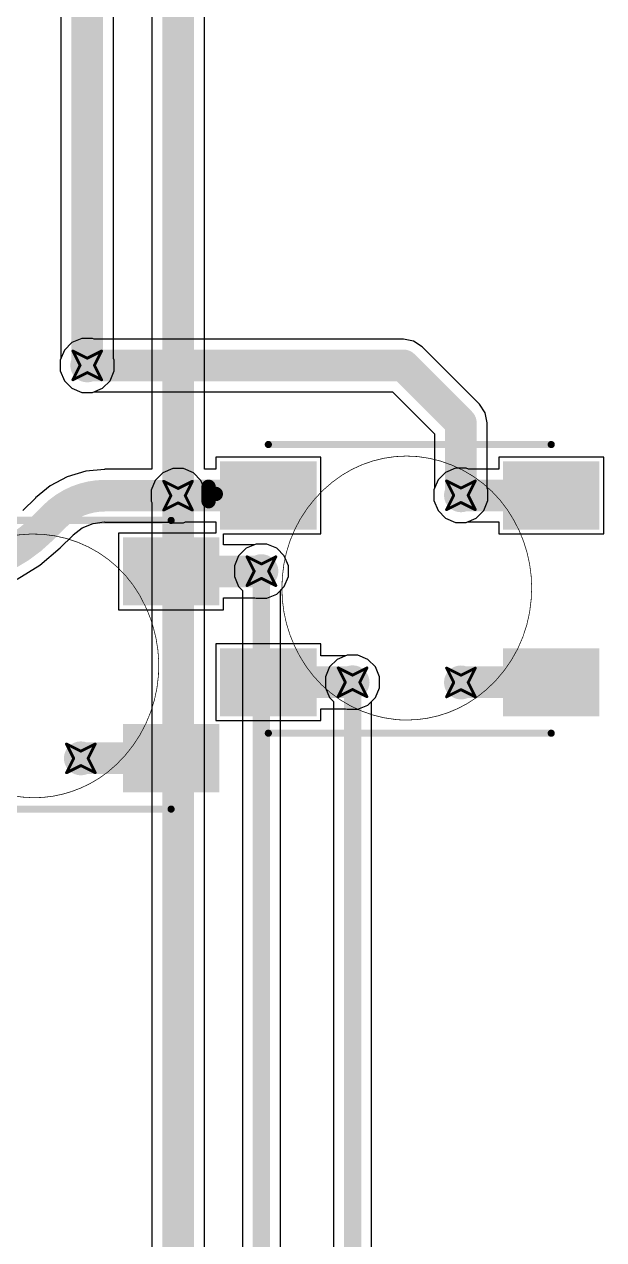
# Model space of a CAD drawing. Header units: inches. Extents: x -11 to 1110, y -7 to 455.
# Drawn here: x 679.18 to 689.42, y 84.38 to 105.85 of the extents above; entities that cross this region are included whole.
import ezdxf

# ---------------------------------------------------------------- set-up
doc = ezdxf.new("R2010")
doc.units = ezdxf.units.IN
for name, color, linetype in [('Bottom Layer', 5, 'Continuous'), ('Drill Drawing', 1, 'Continuous'), ('Mechanical 7', 56, 'Continuous'), ('Top Layer', 1, 'Continuous'), ('Top Overlay', 2, 'Continuous'), ('Top Paste', 8, 'Continuous'), ('Top Solder', 216, 'Continuous'), ('Via Holes', 16, 'Continuous')]:
    doc.layers.add(name, color=color, linetype=linetype)

msp = doc.modelspace()

# ---------------------------------------------------------------- hatches: boundary and pattern name
at = {"layer": 'Bottom Layer'}
h = msp.add_hatch(color=5, dxfattribs=at)
edge = h.paths.add_edge_path()
edge.add_arc((680.291, 99.829), 0.3, 0, 360)
h = msp.add_hatch(color=5, dxfattribs=at)
edge = h.paths.add_edge_path()
edge.add_arc((681.896, 97.527), 0.3, 0, 360)
h = msp.add_hatch(color=5, dxfattribs=at)
edge = h.paths.add_edge_path()
edge.add_arc((686.896, 97.534), 0.3, 0, 360)
h = msp.add_hatch(color=5, dxfattribs=at)
edge = h.paths.add_edge_path()
edge.add_arc((683.369, 96.193), 0.3, 0, 360)
h = msp.add_hatch(color=5, dxfattribs=at)
edge = h.paths.add_edge_path()
edge.add_arc((684.98, 94.23), 0.3, 0, 360)
h = msp.add_hatch(color=5, dxfattribs=at)
edge = h.paths.add_edge_path()
edge.add_arc((686.896, 94.227), 0.3, 0, 360)
h = msp.add_hatch(color=5, dxfattribs=at)
edge = h.paths.add_edge_path()
edge.add_arc((680.178, 92.886), 0.3, 0, 360)
at = {"layer": 'Top Layer'}
h = msp.add_hatch(color=1, dxfattribs=at)
edge = h.paths.add_edge_path()
edge.add_arc((680.291, 99.829), 0.3, 0, 360)
for points in [[(682.741, 98.03), (684.241, 98.03), (684.241, 97.03), (682.741, 97.03)], [(689.241, 97.03), (687.741, 97.03), (687.741, 98.03), (689.241, 98.03)], [(682.523, 95.69), (681.023, 95.69), (681.023, 96.69), (682.523, 96.69)], [(682.741, 94.73), (684.241, 94.73), (684.241, 93.73), (682.741, 93.73)], [(687.741, 94.73), (689.241, 94.73), (689.241, 93.73), (687.741, 93.73)], [(681.023, 93.39), (682.523, 93.39), (682.523, 92.39), (681.023, 92.39)]]:
    msp.add_hatch(color=1, dxfattribs=at).paths.add_polyline_path(points)
h = msp.add_hatch(color=1, dxfattribs=at)
edge = h.paths.add_edge_path()
edge.add_arc((681.896, 97.527), 0.3, 0, 360)
h = msp.add_hatch(color=1, dxfattribs=at)
edge = h.paths.add_edge_path()
edge.add_arc((686.896, 97.534), 0.3, 0, 360)
h = msp.add_hatch(color=1, dxfattribs=at)
edge = h.paths.add_edge_path()
edge.add_arc((683.369, 96.193), 0.3, 0, 360)
h = msp.add_hatch(color=1, dxfattribs=at)
edge = h.paths.add_edge_path()
edge.add_arc((684.98, 94.23), 0.3, 0, 360)
h = msp.add_hatch(color=1, dxfattribs=at)
edge = h.paths.add_edge_path()
edge.add_arc((686.896, 94.227), 0.3, 0, 360)
h = msp.add_hatch(color=1, dxfattribs=at)
edge = h.paths.add_edge_path()
edge.add_arc((680.178, 92.886), 0.3, 0, 360)
at = {"layer": 'Top Paste'}
for points in [[(682.741, 98.03), (684.241, 98.03), (684.241, 97.03), (682.741, 97.03)], [(689.241, 97.03), (687.741, 97.03), (687.741, 98.03), (689.241, 98.03)], [(682.523, 95.69), (681.023, 95.69), (681.023, 96.69), (682.523, 96.69)], [(682.741, 94.73), (684.241, 94.73), (684.241, 93.73), (682.741, 93.73)], [(687.741, 94.73), (689.241, 94.73), (689.241, 93.73), (687.741, 93.73)], [(681.023, 93.39), (682.523, 93.39), (682.523, 92.39), (681.023, 92.39)]]:
    msp.add_hatch(color=8, dxfattribs=at).paths.add_polyline_path(points)
at = {"layer": 'Top Solder'}
for points in [[(682.64, 98.132), (684.343, 98.132), (684.343, 96.929), (682.64, 96.929)], [(689.343, 96.929), (687.64, 96.929), (687.64, 98.132), (689.343, 98.132)], [(682.625, 95.588), (680.922, 95.588), (680.922, 96.791), (682.625, 96.791)], [(682.64, 94.832), (684.343, 94.832), (684.343, 93.629), (682.64, 93.629)], [(687.64, 94.832), (689.343, 94.832), (689.343, 93.629), (687.64, 93.629)], [(680.922, 93.491), (682.625, 93.491), (682.625, 92.288), (680.922, 92.288)]]:
    msp.add_hatch(color=216, dxfattribs=at).paths.add_polyline_path(points)
at = {"layer": 'Via Holes'}
h = msp.add_hatch(color=7, dxfattribs=at)
edge = h.paths.add_edge_path()
edge.add_arc((680.291, 99.829), 0.15, 0, 360)
h = msp.add_hatch(color=7, dxfattribs=at)
edge = h.paths.add_edge_path()
edge.add_arc((681.896, 97.527), 0.15, 0, 360)
h = msp.add_hatch(color=7, dxfattribs=at)
edge = h.paths.add_edge_path()
edge.add_arc((686.896, 97.534), 0.15, 0, 360)
h = msp.add_hatch(color=7, dxfattribs=at)
edge = h.paths.add_edge_path()
edge.add_arc((683.369, 96.193), 0.15, 0, 360)
h = msp.add_hatch(color=7, dxfattribs=at)
edge = h.paths.add_edge_path()
edge.add_arc((684.98, 94.23), 0.15, 0, 360)
h = msp.add_hatch(color=7, dxfattribs=at)
edge = h.paths.add_edge_path()
edge.add_arc((686.896, 94.227), 0.15, 0, 360)
h = msp.add_hatch(color=7, dxfattribs=at)
edge = h.paths.add_edge_path()
edge.add_arc((680.178, 92.886), 0.15, 0, 360)

# ---------------------------------------------------------------- linework, layer by layer
at = {"layer": 'Bottom Layer'}
for p, q in [((680.196, 100.306), (680.021, 100.234)), ((680.386, 100.306), (680.196, 100.306)), ((680.414, 100.295), (680.386, 100.306)), ((685.879, 100.295), (680.414, 100.295)), ((686.058, 100.259), (685.879, 100.295)), ((679.886, 100.099), (679.813, 99.924)), ((680.021, 100.234), (679.886, 100.099)), ((686.209, 100.158), (686.058, 100.259)), ((687.225, 99.142), (686.209, 100.158)), ((679.813, 99.924), (679.813, 99.734)), ((679.813, 99.734), (679.886, 99.558)), ((679.886, 99.558), (680.021, 99.424)), ((680.021, 99.424), (680.196, 99.351)), ((680.196, 99.351), (680.386, 99.351)), ((680.386, 99.351), (680.414, 99.362)), ((680.414, 99.362), (685.686, 99.362)), ((685.686, 99.362), (686.43, 98.619)), ((687.326, 98.99), (687.225, 99.142)), ((687.362, 98.812), (687.326, 98.99)), ((687.362, 97.657), (687.362, 98.812)), ((686.43, 98.619), (686.43, 97.657)), ((681.625, 97.932), (681.491, 97.798)), ((681.801, 98.005), (681.625, 97.932)), ((681.991, 98.005), (681.801, 98.005)), ((682.166, 97.932), (681.991, 98.005)), ((682.301, 97.798), (682.166, 97.932)), ((681.491, 97.798), (681.418, 97.622)), ((682.374, 97.622), (682.301, 97.798)), ((681.418, 97.622), (681.418, 97.432)), ((682.374, 97.432), (682.374, 97.622)), ((686.43, 97.657), (686.418, 97.629)), ((686.418, 97.629), (686.418, 97.439)), ((687.374, 97.629), (687.362, 97.657)), ((687.374, 97.439), (687.374, 97.629)), ((681.418, 97.432), (681.43, 97.404)), ((681.43, 97.404), (681.43, 82.491)), ((682.362, 97.404), (682.374, 97.432)), ((682.362, 82.491), (682.362, 97.404)), ((686.418, 97.439), (686.491, 97.263)), ((687.301, 97.263), (687.374, 97.439)), ((686.491, 97.263), (686.625, 97.129)), ((686.625, 97.129), (686.801, 97.056)), ((686.991, 97.056), (687.166, 97.129)), ((687.166, 97.129), (687.301, 97.263)), ((686.801, 97.056), (686.991, 97.056)), ((683.274, 96.671), (683.098, 96.598)), ((683.464, 96.671), (683.274, 96.671)), ((683.64, 96.598), (683.464, 96.671)), ((682.964, 96.464), (682.891, 96.288)), ((683.098, 96.598), (682.964, 96.464)), ((683.774, 96.464), (683.64, 96.598)), ((683.847, 96.288), (683.774, 96.464)), ((682.891, 96.288), (682.891, 96.098)), ((683.847, 96.098), (683.847, 96.288)), ((682.891, 96.098), (682.964, 95.922)), ((683.774, 95.922), (683.847, 96.098)), ((682.964, 95.922), (683.032, 95.854)), ((683.032, 95.854), (683.032, 78.232)), ((683.706, 95.854), (683.774, 95.922)), ((683.706, 78.232), (683.706, 95.854)), ((684.885, 94.708), (684.71, 94.635)), ((685.075, 94.708), (684.885, 94.708)), ((685.251, 94.635), (685.075, 94.708)), ((684.575, 94.501), (684.502, 94.325)), ((684.71, 94.635), (684.575, 94.501)), ((685.385, 94.501), (685.251, 94.635)), ((685.458, 94.325), (685.385, 94.501)), ((684.502, 94.325), (684.502, 94.135)), ((685.458, 94.135), (685.458, 94.325)), ((684.502, 94.135), (684.575, 93.96)), ((685.385, 93.96), (685.458, 94.135)), ((684.575, 93.96), (684.643, 93.891)), ((684.643, 93.891), (684.643, 80.053)), ((685.317, 93.891), (685.385, 93.96)), ((685.317, 80.053), (685.317, 93.891))]:
    msp.add_line(p, q, dxfattribs=at)
for points in [[(680.291, 99.829, 0.559, 0.559, 0), (685.879, 99.829, 0.559, 0.559, 0)], [(685.879, 99.829, 0.559, 0.559, 0), (686.896, 98.812, 0.559, 0.559, 0)], [(686.896, 97.534, 0.559, 0.559, 0), (686.896, 98.812, 0.559, 0.559, 0)], [(681.896, 82.491, 0.559, 0.559, 0), (681.896, 97.527, 0.559, 0.559, 0)], [(683.369, 78.232, 0.305, 0.305, 0), (683.369, 96.193, 0.305, 0.305, 0)], [(684.98, 79.714, 0.305, 0.305, 0), (684.98, 94.23, 0.305, 0.305, 0)]]:
    msp.add_lwpolyline(points, format="xyseb", dxfattribs=at)
for points in [[(680.151, 99.829, 0.279, 0.279, 1), (680.431, 99.829, 0.279, 0.279, 1)], [(685.739, 99.829, 0.279, 0.279, 1), (686.019, 99.829, 0.279, 0.279, 1)], [(685.739, 99.829, 0.279, 0.279, 1), (686.019, 99.829, 0.279, 0.279, 1)], [(686.756, 98.812, 0.279, 0.279, 1), (687.035, 98.812, 0.279, 0.279, 1)], [(686.756, 98.812, 0.279, 0.279, 1), (687.035, 98.812, 0.279, 0.279, 1)], [(681.756, 97.527, 0.279, 0.279, 1), (682.035, 97.527, 0.279, 0.279, 1)], [(686.756, 97.534, 0.279, 0.279, 1), (687.035, 97.534, 0.279, 0.279, 1)], [(683.293, 96.193, 0.152, 0.152, 1), (683.445, 96.193, 0.152, 0.152, 1)], [(684.904, 94.23, 0.152, 0.152, 1), (685.056, 94.23, 0.152, 0.152, 1)]]:
    msp.add_lwpolyline(points, format="xyseb", close=True, dxfattribs=at)
at = {"layer": 'Drill Drawing'}
for points in [[(680.037, 100.083, 0.0508, 0.0508, 0), (680.291, 99.956, 0.0508, 0.0508, 0)], [(680.037, 100.083, 0.0508, 0.0508, 0), (680.164, 99.829, 0.0508, 0.0508, 0)], [(680.291, 99.956, 0.0508, 0.0508, 0), (680.545, 100.083, 0.0508, 0.0508, 0)], [(680.418, 99.829, 0.0508, 0.0508, 0), (680.545, 100.083, 0.0508, 0.0508, 0)], [(680.037, 99.575, 0.0508, 0.0508, 0), (680.164, 99.829, 0.0508, 0.0508, 0)], [(680.418, 99.829, 0.0508, 0.0508, 0), (680.545, 99.575, 0.0508, 0.0508, 0)], [(680.037, 99.575, 0.0508, 0.0508, 0), (680.291, 99.702, 0.0508, 0.0508, 0)], [(680.291, 99.702, 0.0508, 0.0508, 0), (680.545, 99.575, 0.0508, 0.0508, 0)], [(681.642, 97.781, 0.0508, 0.0508, 0), (681.896, 97.654, 0.0508, 0.0508, 0)], [(681.642, 97.781, 0.0508, 0.0508, 0), (681.769, 97.527, 0.0508, 0.0508, 0)], [(681.896, 97.654, 0.0508, 0.0508, 0), (682.15, 97.781, 0.0508, 0.0508, 0)], [(682.023, 97.527, 0.0508, 0.0508, 0), (682.15, 97.781, 0.0508, 0.0508, 0)], [(686.642, 97.788, 0.0508, 0.0508, 0), (686.896, 97.661, 0.0508, 0.0508, 0)], [(686.642, 97.788, 0.0508, 0.0508, 0), (686.769, 97.534, 0.0508, 0.0508, 0)], [(686.896, 97.661, 0.0508, 0.0508, 0), (687.15, 97.788, 0.0508, 0.0508, 0)], [(687.023, 97.534, 0.0508, 0.0508, 0), (687.15, 97.788, 0.0508, 0.0508, 0)], [(681.642, 97.273, 0.0508, 0.0508, 0), (681.769, 97.527, 0.0508, 0.0508, 0)], [(682.023, 97.527, 0.0508, 0.0508, 0), (682.15, 97.273, 0.0508, 0.0508, 0)], [(686.642, 97.28, 0.0508, 0.0508, 0), (686.769, 97.534, 0.0508, 0.0508, 0)], [(687.023, 97.534, 0.0508, 0.0508, 0), (687.15, 97.28, 0.0508, 0.0508, 0)], [(681.642, 97.273, 0.0508, 0.0508, 0), (681.896, 97.4, 0.0508, 0.0508, 0)], [(681.896, 97.4, 0.0508, 0.0508, 0), (682.15, 97.273, 0.0508, 0.0508, 0)], [(686.642, 97.28, 0.0508, 0.0508, 0), (686.896, 97.407, 0.0508, 0.0508, 0)], [(686.896, 97.407, 0.0508, 0.0508, 0), (687.15, 97.28, 0.0508, 0.0508, 0)], [(683.115, 96.447, 0.0508, 0.0508, 0), (683.369, 96.32, 0.0508, 0.0508, 0)], [(683.115, 96.447, 0.0508, 0.0508, 0), (683.242, 96.193, 0.0508, 0.0508, 0)], [(683.369, 96.32, 0.0508, 0.0508, 0), (683.623, 96.447, 0.0508, 0.0508, 0)], [(683.496, 96.193, 0.0508, 0.0508, 0), (683.623, 96.447, 0.0508, 0.0508, 0)], [(683.115, 95.939, 0.0508, 0.0508, 0), (683.242, 96.193, 0.0508, 0.0508, 0)], [(683.496, 96.193, 0.0508, 0.0508, 0), (683.623, 95.939, 0.0508, 0.0508, 0)], [(683.115, 95.939, 0.0508, 0.0508, 0), (683.369, 96.066, 0.0508, 0.0508, 0)], [(683.369, 96.066, 0.0508, 0.0508, 0), (683.623, 95.939, 0.0508, 0.0508, 0)], [(684.726, 94.484, 0.0508, 0.0508, 0), (684.98, 94.357, 0.0508, 0.0508, 0)], [(684.726, 94.484, 0.0508, 0.0508, 0), (684.853, 94.23, 0.0508, 0.0508, 0)], [(684.98, 94.357, 0.0508, 0.0508, 0), (685.234, 94.484, 0.0508, 0.0508, 0)], [(685.107, 94.23, 0.0508, 0.0508, 0), (685.234, 94.484, 0.0508, 0.0508, 0)], [(686.642, 94.481, 0.0508, 0.0508, 0), (686.896, 94.354, 0.0508, 0.0508, 0)], [(686.642, 94.481, 0.0508, 0.0508, 0), (686.769, 94.227, 0.0508, 0.0508, 0)], [(686.896, 94.354, 0.0508, 0.0508, 0), (687.15, 94.481, 0.0508, 0.0508, 0)], [(687.023, 94.227, 0.0508, 0.0508, 0), (687.15, 94.481, 0.0508, 0.0508, 0)], [(684.726, 93.976, 0.0508, 0.0508, 0), (684.853, 94.23, 0.0508, 0.0508, 0)], [(684.726, 93.976, 0.0508, 0.0508, 0), (684.98, 94.103, 0.0508, 0.0508, 0)], [(684.98, 94.103, 0.0508, 0.0508, 0), (685.234, 93.976, 0.0508, 0.0508, 0)], [(685.107, 94.23, 0.0508, 0.0508, 0), (685.234, 93.976, 0.0508, 0.0508, 0)], [(686.642, 93.973, 0.0508, 0.0508, 0), (686.769, 94.227, 0.0508, 0.0508, 0)], [(686.642, 93.973, 0.0508, 0.0508, 0), (686.896, 94.1, 0.0508, 0.0508, 0)], [(686.896, 94.1, 0.0508, 0.0508, 0), (687.15, 93.973, 0.0508, 0.0508, 0)], [(687.023, 94.227, 0.0508, 0.0508, 0), (687.15, 93.973, 0.0508, 0.0508, 0)], [(679.924, 93.14, 0.0508, 0.0508, 0), (680.178, 93.013, 0.0508, 0.0508, 0)], [(679.924, 93.14, 0.0508, 0.0508, 0), (680.051, 92.886, 0.0508, 0.0508, 0)], [(680.178, 93.013, 0.0508, 0.0508, 0), (680.432, 93.14, 0.0508, 0.0508, 0)], [(680.305, 92.886, 0.0508, 0.0508, 0), (680.432, 93.14, 0.0508, 0.0508, 0)], [(679.924, 92.632, 0.0508, 0.0508, 0), (680.051, 92.886, 0.0508, 0.0508, 0)], [(679.924, 92.632, 0.0508, 0.0508, 0), (680.178, 92.759, 0.0508, 0.0508, 0)], [(680.178, 92.759, 0.0508, 0.0508, 0), (680.432, 92.632, 0.0508, 0.0508, 0)], [(680.305, 92.886, 0.0508, 0.0508, 0), (680.432, 92.632, 0.0508, 0.0508, 0)]]:
    msp.add_lwpolyline(points, format="xyseb", dxfattribs=at)
for points in [[(680.024, 100.083, 0.0254, 0.0254, 1), (680.05, 100.083, 0.0254, 0.0254, 1)], [(680.024, 100.083, 0.0254, 0.0254, 1), (680.05, 100.083, 0.0254, 0.0254, 1)], [(680.532, 100.083, 0.0254, 0.0254, 1), (680.558, 100.083, 0.0254, 0.0254, 1)], [(680.532, 100.083, 0.0254, 0.0254, 1), (680.558, 100.083, 0.0254, 0.0254, 1)], [(680.151, 99.829, 0.0254, 0.0254, 1), (680.177, 99.829, 0.0254, 0.0254, 1)], [(680.151, 99.829, 0.0254, 0.0254, 1), (680.177, 99.829, 0.0254, 0.0254, 1)], [(680.278, 99.956, 0.0254, 0.0254, 1), (680.304, 99.956, 0.0254, 0.0254, 1)], [(680.278, 99.956, 0.0254, 0.0254, 1), (680.304, 99.956, 0.0254, 0.0254, 1)], [(680.405, 99.829, 0.0254, 0.0254, 1), (680.431, 99.829, 0.0254, 0.0254, 1)], [(680.405, 99.829, 0.0254, 0.0254, 1), (680.431, 99.829, 0.0254, 0.0254, 1)], [(680.278, 99.702, 0.0254, 0.0254, 1), (680.304, 99.702, 0.0254, 0.0254, 1)], [(680.278, 99.702, 0.0254, 0.0254, 1), (680.304, 99.702, 0.0254, 0.0254, 1)], [(680.024, 99.575, 0.0254, 0.0254, 1), (680.05, 99.575, 0.0254, 0.0254, 1)], [(680.024, 99.575, 0.0254, 0.0254, 1), (680.05, 99.575, 0.0254, 0.0254, 1)], [(680.532, 99.575, 0.0254, 0.0254, 1), (680.558, 99.575, 0.0254, 0.0254, 1)], [(680.532, 99.575, 0.0254, 0.0254, 1), (680.558, 99.575, 0.0254, 0.0254, 1)], [(681.629, 97.781, 0.0254, 0.0254, 1), (681.654, 97.781, 0.0254, 0.0254, 1)], [(681.629, 97.781, 0.0254, 0.0254, 1), (681.654, 97.781, 0.0254, 0.0254, 1)], [(682.137, 97.781, 0.0254, 0.0254, 1), (682.162, 97.781, 0.0254, 0.0254, 1)], [(682.137, 97.781, 0.0254, 0.0254, 1), (682.162, 97.781, 0.0254, 0.0254, 1)], [(686.629, 97.788, 0.0254, 0.0254, 1), (686.654, 97.788, 0.0254, 0.0254, 1)], [(686.629, 97.788, 0.0254, 0.0254, 1), (686.654, 97.788, 0.0254, 0.0254, 1)], [(687.137, 97.788, 0.0254, 0.0254, 1), (687.162, 97.788, 0.0254, 0.0254, 1)], [(687.137, 97.788, 0.0254, 0.0254, 1), (687.162, 97.788, 0.0254, 0.0254, 1)], [(681.756, 97.527, 0.0254, 0.0254, 1), (681.781, 97.527, 0.0254, 0.0254, 1)], [(681.756, 97.527, 0.0254, 0.0254, 1), (681.781, 97.527, 0.0254, 0.0254, 1)], [(681.883, 97.654, 0.0254, 0.0254, 1), (681.908, 97.654, 0.0254, 0.0254, 1)], [(681.883, 97.654, 0.0254, 0.0254, 1), (681.908, 97.654, 0.0254, 0.0254, 1)], [(682.01, 97.527, 0.0254, 0.0254, 1), (682.035, 97.527, 0.0254, 0.0254, 1)], [(682.01, 97.527, 0.0254, 0.0254, 1), (682.035, 97.527, 0.0254, 0.0254, 1)], [(686.756, 97.534, 0.0254, 0.0254, 1), (686.781, 97.534, 0.0254, 0.0254, 1)], [(686.756, 97.534, 0.0254, 0.0254, 1), (686.781, 97.534, 0.0254, 0.0254, 1)], [(686.883, 97.661, 0.0254, 0.0254, 1), (686.908, 97.661, 0.0254, 0.0254, 1)], [(686.883, 97.661, 0.0254, 0.0254, 1), (686.908, 97.661, 0.0254, 0.0254, 1)], [(687.01, 97.534, 0.0254, 0.0254, 1), (687.035, 97.534, 0.0254, 0.0254, 1)], [(687.01, 97.534, 0.0254, 0.0254, 1), (687.035, 97.534, 0.0254, 0.0254, 1)], [(681.629, 97.273, 0.0254, 0.0254, 1), (681.654, 97.273, 0.0254, 0.0254, 1)], [(681.629, 97.273, 0.0254, 0.0254, 1), (681.654, 97.273, 0.0254, 0.0254, 1)], [(681.883, 97.4, 0.0254, 0.0254, 1), (681.908, 97.4, 0.0254, 0.0254, 1)], [(681.883, 97.4, 0.0254, 0.0254, 1), (681.908, 97.4, 0.0254, 0.0254, 1)], [(682.137, 97.273, 0.0254, 0.0254, 1), (682.162, 97.273, 0.0254, 0.0254, 1)], [(682.137, 97.273, 0.0254, 0.0254, 1), (682.162, 97.273, 0.0254, 0.0254, 1)], [(686.629, 97.28, 0.0254, 0.0254, 1), (686.654, 97.28, 0.0254, 0.0254, 1)], [(686.629, 97.28, 0.0254, 0.0254, 1), (686.654, 97.28, 0.0254, 0.0254, 1)], [(686.883, 97.407, 0.0254, 0.0254, 1), (686.908, 97.407, 0.0254, 0.0254, 1)], [(686.883, 97.407, 0.0254, 0.0254, 1), (686.908, 97.407, 0.0254, 0.0254, 1)], [(687.137, 97.28, 0.0254, 0.0254, 1), (687.162, 97.28, 0.0254, 0.0254, 1)], [(687.137, 97.28, 0.0254, 0.0254, 1), (687.162, 97.28, 0.0254, 0.0254, 1)], [(683.102, 96.447, 0.0254, 0.0254, 1), (683.128, 96.447, 0.0254, 0.0254, 1)], [(683.102, 96.447, 0.0254, 0.0254, 1), (683.128, 96.447, 0.0254, 0.0254, 1)], [(683.61, 96.447, 0.0254, 0.0254, 1), (683.636, 96.447, 0.0254, 0.0254, 1)], [(683.61, 96.447, 0.0254, 0.0254, 1), (683.636, 96.447, 0.0254, 0.0254, 1)], [(683.229, 96.193, 0.0254, 0.0254, 1), (683.255, 96.193, 0.0254, 0.0254, 1)], [(683.229, 96.193, 0.0254, 0.0254, 1), (683.255, 96.193, 0.0254, 0.0254, 1)], [(683.356, 96.32, 0.0254, 0.0254, 1), (683.382, 96.32, 0.0254, 0.0254, 1)], [(683.356, 96.32, 0.0254, 0.0254, 1), (683.382, 96.32, 0.0254, 0.0254, 1)], [(683.483, 96.193, 0.0254, 0.0254, 1), (683.509, 96.193, 0.0254, 0.0254, 1)], [(683.483, 96.193, 0.0254, 0.0254, 1), (683.509, 96.193, 0.0254, 0.0254, 1)], [(683.356, 96.066, 0.0254, 0.0254, 1), (683.382, 96.066, 0.0254, 0.0254, 1)], [(683.356, 96.066, 0.0254, 0.0254, 1), (683.382, 96.066, 0.0254, 0.0254, 1)], [(683.102, 95.939, 0.0254, 0.0254, 1), (683.128, 95.939, 0.0254, 0.0254, 1)], [(683.102, 95.939, 0.0254, 0.0254, 1), (683.128, 95.939, 0.0254, 0.0254, 1)], [(683.61, 95.939, 0.0254, 0.0254, 1), (683.636, 95.939, 0.0254, 0.0254, 1)], [(683.61, 95.939, 0.0254, 0.0254, 1), (683.636, 95.939, 0.0254, 0.0254, 1)], [(684.713, 94.484, 0.0254, 0.0254, 1), (684.739, 94.484, 0.0254, 0.0254, 1)], [(684.713, 94.484, 0.0254, 0.0254, 1), (684.739, 94.484, 0.0254, 0.0254, 1)], [(685.221, 94.484, 0.0254, 0.0254, 1), (685.247, 94.484, 0.0254, 0.0254, 1)], [(685.221, 94.484, 0.0254, 0.0254, 1), (685.247, 94.484, 0.0254, 0.0254, 1)], [(686.629, 94.481, 0.0254, 0.0254, 1), (686.654, 94.481, 0.0254, 0.0254, 1)], [(686.629, 94.481, 0.0254, 0.0254, 1), (686.654, 94.481, 0.0254, 0.0254, 1)], [(687.137, 94.481, 0.0254, 0.0254, 1), (687.162, 94.481, 0.0254, 0.0254, 1)], [(687.137, 94.481, 0.0254, 0.0254, 1), (687.162, 94.481, 0.0254, 0.0254, 1)], [(684.967, 94.357, 0.0254, 0.0254, 1), (684.993, 94.357, 0.0254, 0.0254, 1)], [(684.967, 94.357, 0.0254, 0.0254, 1), (684.993, 94.357, 0.0254, 0.0254, 1)], [(686.883, 94.354, 0.0254, 0.0254, 1), (686.908, 94.354, 0.0254, 0.0254, 1)], [(686.883, 94.354, 0.0254, 0.0254, 1), (686.908, 94.354, 0.0254, 0.0254, 1)], [(684.84, 94.23, 0.0254, 0.0254, 1), (684.866, 94.23, 0.0254, 0.0254, 1)], [(684.84, 94.23, 0.0254, 0.0254, 1), (684.866, 94.23, 0.0254, 0.0254, 1)], [(684.967, 94.103, 0.0254, 0.0254, 1), (684.993, 94.103, 0.0254, 0.0254, 1)], [(684.967, 94.103, 0.0254, 0.0254, 1), (684.993, 94.103, 0.0254, 0.0254, 1)], [(685.094, 94.23, 0.0254, 0.0254, 1), (685.12, 94.23, 0.0254, 0.0254, 1)], [(685.094, 94.23, 0.0254, 0.0254, 1), (685.12, 94.23, 0.0254, 0.0254, 1)], [(686.756, 94.227, 0.0254, 0.0254, 1), (686.781, 94.227, 0.0254, 0.0254, 1)], [(686.756, 94.227, 0.0254, 0.0254, 1), (686.781, 94.227, 0.0254, 0.0254, 1)], [(686.883, 94.1, 0.0254, 0.0254, 1), (686.908, 94.1, 0.0254, 0.0254, 1)], [(686.883, 94.1, 0.0254, 0.0254, 1), (686.908, 94.1, 0.0254, 0.0254, 1)], [(687.01, 94.227, 0.0254, 0.0254, 1), (687.035, 94.227, 0.0254, 0.0254, 1)], [(687.01, 94.227, 0.0254, 0.0254, 1), (687.035, 94.227, 0.0254, 0.0254, 1)], [(684.713, 93.976, 0.0254, 0.0254, 1), (684.739, 93.976, 0.0254, 0.0254, 1)], [(684.713, 93.976, 0.0254, 0.0254, 1), (684.739, 93.976, 0.0254, 0.0254, 1)], [(685.221, 93.976, 0.0254, 0.0254, 1), (685.247, 93.976, 0.0254, 0.0254, 1)], [(685.221, 93.976, 0.0254, 0.0254, 1), (685.247, 93.976, 0.0254, 0.0254, 1)], [(686.629, 93.973, 0.0254, 0.0254, 1), (686.654, 93.973, 0.0254, 0.0254, 1)], [(686.629, 93.973, 0.0254, 0.0254, 1), (686.654, 93.973, 0.0254, 0.0254, 1)], [(687.137, 93.973, 0.0254, 0.0254, 1), (687.162, 93.973, 0.0254, 0.0254, 1)], [(687.137, 93.973, 0.0254, 0.0254, 1), (687.162, 93.973, 0.0254, 0.0254, 1)], [(679.911, 93.14, 0.0254, 0.0254, 1), (679.936, 93.14, 0.0254, 0.0254, 1)], [(679.911, 93.14, 0.0254, 0.0254, 1), (679.936, 93.14, 0.0254, 0.0254, 1)], [(680.165, 93.013, 0.0254, 0.0254, 1), (680.19, 93.013, 0.0254, 0.0254, 1)], [(680.165, 93.013, 0.0254, 0.0254, 1), (680.19, 93.013, 0.0254, 0.0254, 1)], [(680.419, 93.14, 0.0254, 0.0254, 1), (680.444, 93.14, 0.0254, 0.0254, 1)], [(680.419, 93.14, 0.0254, 0.0254, 1), (680.444, 93.14, 0.0254, 0.0254, 1)], [(680.038, 92.886, 0.0254, 0.0254, 1), (680.063, 92.886, 0.0254, 0.0254, 1)], [(680.038, 92.886, 0.0254, 0.0254, 1), (680.063, 92.886, 0.0254, 0.0254, 1)], [(680.165, 92.759, 0.0254, 0.0254, 1), (680.19, 92.759, 0.0254, 0.0254, 1)], [(680.165, 92.759, 0.0254, 0.0254, 1), (680.19, 92.759, 0.0254, 0.0254, 1)], [(680.292, 92.886, 0.0254, 0.0254, 1), (680.317, 92.886, 0.0254, 0.0254, 1)], [(680.292, 92.886, 0.0254, 0.0254, 1), (680.317, 92.886, 0.0254, 0.0254, 1)], [(679.911, 92.632, 0.0254, 0.0254, 1), (679.936, 92.632, 0.0254, 0.0254, 1)], [(679.911, 92.632, 0.0254, 0.0254, 1), (679.936, 92.632, 0.0254, 0.0254, 1)], [(680.419, 92.632, 0.0254, 0.0254, 1), (680.444, 92.632, 0.0254, 0.0254, 1)], [(680.419, 92.632, 0.0254, 0.0254, 1), (680.444, 92.632, 0.0254, 0.0254, 1)]]:
    msp.add_lwpolyline(points, format="xyseb", close=True, dxfattribs=at)
at = {"layer": 'Mechanical 7'}
for points in [[(684.796, 97.891, 0.0127, 0.0127, -0.168209), (686.132, 98.218, 0.0127, 0.0127, 0)], [(686.132, 98.218, 0.0127, 0.0127, -0.244833), (687.827, 97.101, 0.0127, 0.0127, 0)], [(683.74, 96.1, 0.0127, 0.0127, -0.233507), (684.796, 97.891, 0.0127, 0.0127, 0)], [(687.827, 97.101, 0.0127, 0.0127, -0.152381), (688.137, 95.69, 0.0127, 0.0127, 0)], [(678.678, 96.746, 0.0127, 0.0127, -0.380769), (681.314, 95.58, 0.0127, 0.0127, 0)], [(684.049, 94.688, 0.0127, 0.0127, -0.152348), (683.74, 96.1, 0.0127, 0.0127, 0)], [(681.314, 95.58, 0.0127, 0.0127, -0.038991), (681.45, 95.229, 0.0127, 0.0127, 0)], [(688.137, 95.69, 0.0127, 0.0127, -0.220502), (687.173, 93.962, 0.0127, 0.0127, 0)], [(681.45, 95.229, 0.0127, 0.0127, -0.308256), (680.645, 92.637, 0.0127, 0.0127, 0)], [(685.744, 93.572, 0.0127, 0.0127, -0.245324), (684.049, 94.688, 0.0127, 0.0127, 0)], [(687.173, 93.962, 0.0127, 0.0127, -0.156801), (685.94, 93.563, 0.0127, 0.0127, 0)], [(685.94, 93.563, 0.0127, 0.0127, -0.023008), (685.744, 93.572, 0.0127, 0.0127, 0)], [(679.346, 92.19, 0.0127, 0.0127, -0.262977), (677.487, 93.267, 0.0127, 0.0127, 0)], [(680.645, 92.637, 0.0127, 0.0127, -0.083462), (680.014, 92.3, 0.0127, 0.0127, 0)], [(680.014, 92.3, 0.0127, 0.0127, -0.081718), (679.346, 92.19, 0.0127, 0.0127, 0)]]:
    msp.add_lwpolyline(points, format="xyseb", dxfattribs=at)
for points in [[(686.129, 98.218, 0.00635, 0.00635, 1), (686.135, 98.218, 0.00635, 0.00635, 1)], [(686.129, 98.218, 0.00635, 0.00635, 1), (686.135, 98.218, 0.00635, 0.00635, 1)], [(684.793, 97.891, 0.00635, 0.00635, 1), (684.8, 97.891, 0.00635, 0.00635, 1)], [(684.793, 97.891, 0.00635, 0.00635, 1), (684.8, 97.891, 0.00635, 0.00635, 1)], [(687.824, 97.101, 0.00635, 0.00635, 1), (687.83, 97.101, 0.00635, 0.00635, 1)], [(687.824, 97.101, 0.00635, 0.00635, 1), (687.83, 97.101, 0.00635, 0.00635, 1)], [(683.737, 96.1, 0.00635, 0.00635, 1), (683.743, 96.1, 0.00635, 0.00635, 1)], [(683.737, 96.1, 0.00635, 0.00635, 1), (683.743, 96.1, 0.00635, 0.00635, 1)], [(681.311, 95.58, 0.00635, 0.00635, 1), (681.317, 95.58, 0.00635, 0.00635, 1)], [(681.311, 95.58, 0.00635, 0.00635, 1), (681.317, 95.58, 0.00635, 0.00635, 1)], [(688.133, 95.69, 0.00635, 0.00635, 1), (688.14, 95.69, 0.00635, 0.00635, 1)], [(688.133, 95.69, 0.00635, 0.00635, 1), (688.14, 95.69, 0.00635, 0.00635, 1)], [(681.447, 95.229, 0.00635, 0.00635, 1), (681.453, 95.229, 0.00635, 0.00635, 1)], [(681.447, 95.229, 0.00635, 0.00635, 1), (681.453, 95.229, 0.00635, 0.00635, 1)], [(684.046, 94.688, 0.00635, 0.00635, 1), (684.052, 94.688, 0.00635, 0.00635, 1)], [(684.046, 94.688, 0.00635, 0.00635, 1), (684.052, 94.688, 0.00635, 0.00635, 1)], [(687.17, 93.962, 0.00635, 0.00635, 1), (687.176, 93.962, 0.00635, 0.00635, 1)], [(687.17, 93.962, 0.00635, 0.00635, 1), (687.176, 93.962, 0.00635, 0.00635, 1)], [(685.741, 93.572, 0.00635, 0.00635, 1), (685.748, 93.572, 0.00635, 0.00635, 1)], [(685.741, 93.572, 0.00635, 0.00635, 1), (685.748, 93.572, 0.00635, 0.00635, 1)], [(685.937, 93.563, 0.00635, 0.00635, 1), (685.943, 93.563, 0.00635, 0.00635, 1)], [(685.937, 93.563, 0.00635, 0.00635, 1), (685.943, 93.563, 0.00635, 0.00635, 1)], [(680.642, 92.637, 0.00635, 0.00635, 1), (680.648, 92.637, 0.00635, 0.00635, 1)], [(680.642, 92.637, 0.00635, 0.00635, 1), (680.648, 92.637, 0.00635, 0.00635, 1)], [(679.343, 92.19, 0.00635, 0.00635, 1), (679.349, 92.19, 0.00635, 0.00635, 1)], [(679.343, 92.19, 0.00635, 0.00635, 1), (679.349, 92.19, 0.00635, 0.00635, 1)], [(680.011, 92.3, 0.00635, 0.00635, 1), (680.017, 92.3, 0.00635, 0.00635, 1)], [(680.011, 92.3, 0.00635, 0.00635, 1), (680.017, 92.3, 0.00635, 0.00635, 1)]]:
    msp.add_lwpolyline(points, format="xyseb", close=True, dxfattribs=at)
at = {"layer": 'Top Layer'}
for p, q in [((680.757, 99.952), (680.757, 146.412)), ((679.825, 146.219), (679.825, 99.952)), ((681.43, 113.408), (681.43, 97.993)), ((682.362, 97.996), (682.362, 113.408)), ((679.825, 99.952), (679.813, 99.924)), ((679.813, 99.924), (679.813, 99.734)), ((680.769, 99.924), (680.757, 99.952)), ((680.769, 99.734), (680.769, 99.924)), ((679.813, 99.734), (679.886, 99.558)), ((680.696, 99.558), (680.769, 99.734)), ((679.886, 99.558), (680.021, 99.424)), ((680.021, 99.424), (680.196, 99.351)), ((680.386, 99.351), (680.562, 99.424)), ((680.562, 99.424), (680.696, 99.558)), ((680.196, 99.351), (680.386, 99.351)), ((684.419, 98.208), (682.564, 98.208)), ((682.564, 98.208), (682.564, 97.996)), ((684.419, 96.853), (684.419, 98.208)), ((689.419, 98.208), (687.564, 98.208)), ((687.564, 98.208), (687.564, 97.996)), ((689.419, 96.853), (689.419, 98.208)), ((680.263, 97.959), (679.938, 97.86)), ((680.596, 97.992), (680.263, 97.959)), ((680.602, 97.993), (680.596, 97.992)), ((681.43, 97.993), (680.602, 97.993)), ((682.564, 97.996), (682.362, 97.996)), ((686.625, 97.939), (686.491, 97.804)), ((686.801, 98.012), (686.625, 97.939)), ((686.991, 98.012), (686.801, 98.012)), ((687.027, 97.996), (686.991, 98.012)), ((687.564, 97.996), (687.027, 97.996)), ((679.938, 97.86), (679.638, 97.7)), ((686.491, 97.804), (686.418, 97.629)), ((679.379, 97.488), (679.374, 97.485)), ((679.638, 97.7), (679.379, 97.488)), ((686.418, 97.629), (686.418, 97.439)), ((679.374, 97.485), (679.153, 97.263)), ((686.418, 97.439), (686.491, 97.263)), ((680.393, 97.036), (680.592, 97.063)), ((680.592, 97.063), (680.602, 97.061)), ((680.602, 97.061), (681.773, 97.061)), ((681.773, 97.061), (681.801, 97.049)), ((681.991, 97.049), (682.027, 97.064)), ((682.027, 97.064), (682.564, 97.064)), ((682.564, 97.064), (682.564, 96.867)), ((686.491, 97.263), (686.625, 97.129)), ((686.625, 97.129), (686.801, 97.056)), ((686.991, 97.056), (687.011, 97.064)), ((687.011, 97.064), (687.564, 97.064)), ((687.564, 97.064), (687.564, 96.853)), ((680.039, 96.833), (680.198, 96.956)), ((680.198, 96.956), (680.393, 97.036)), ((682.564, 96.867), (680.846, 96.867)), ((680.846, 96.867), (680.846, 95.512)), ((681.801, 97.049), (681.991, 97.049)), ((682.701, 96.656), (682.701, 96.853)), ((682.701, 96.853), (684.419, 96.853)), ((686.801, 97.056), (686.991, 97.056)), ((687.564, 96.853), (689.419, 96.853)), ((679.812, 96.604), (680.034, 96.825)), ((680.034, 96.825), (680.039, 96.833)), ((683.238, 96.656), (682.701, 96.656)), ((683.274, 96.671), (683.238, 96.656)), ((683.464, 96.671), (683.274, 96.671)), ((683.64, 96.598), (683.464, 96.671)), ((679.454, 96.297), (679.812, 96.604)), ((679.812, 96.604), (679.812, 96.604)), ((679.812, 96.604), (679.812, 96.604)), ((679.812, 96.604), (679.812, 96.604)), ((683.774, 96.464), (683.64, 96.598)), ((683.847, 96.288), (683.774, 96.464)), ((679.051, 96.051), (679.454, 96.297)), ((683.847, 96.098), (683.847, 96.288)), ((683.774, 95.922), (683.847, 96.098)), ((683.464, 95.715), (683.64, 95.788)), ((683.64, 95.788), (683.774, 95.922)), ((682.701, 95.512), (682.701, 95.723)), ((682.701, 95.723), (683.254, 95.723)), ((683.254, 95.723), (683.274, 95.715)), ((683.274, 95.715), (683.464, 95.715)), ((680.846, 95.512), (682.701, 95.512)), ((684.419, 94.908), (682.564, 94.908)), ((682.564, 94.908), (682.564, 93.553)), ((684.419, 94.696), (684.419, 94.908)), ((684.857, 94.696), (684.419, 94.696)), ((684.885, 94.708), (684.857, 94.696)), ((685.075, 94.708), (684.885, 94.708)), ((685.251, 94.635), (685.075, 94.708)), ((685.385, 94.501), (685.251, 94.635)), ((685.458, 94.325), (685.385, 94.501)), ((685.458, 94.135), (685.458, 94.325)), ((685.385, 93.96), (685.458, 94.135)), ((685.251, 93.825), (685.385, 93.96)), ((684.419, 93.553), (684.419, 93.764)), ((684.419, 93.764), (684.857, 93.764)), ((684.857, 93.764), (684.885, 93.753)), ((684.885, 93.753), (685.075, 93.753)), ((685.075, 93.753), (685.251, 93.825)), ((682.564, 93.553), (684.419, 93.553))]:
    msp.add_line(p, q, dxfattribs=at)
for points in [[(680.291, 99.829, 0.559, 0.559, 0), (680.291, 146.412, 0.559, 0.559, 0)], [(681.896, 97.53, 0.559, 0.559, 0), (681.896, 113.408, 0.559, 0.559, 0)], [(679.704, 97.155, 0.559, 0.559, -0.198912), (680.602, 97.527, 0.559, 0.559, 0)], [(680.602, 97.527, 0.559, 0.559, 0), (681.896, 97.527, 0.559, 0.559, 0)], [(681.896, 97.53, 0.559, 0.559, 0), (683.491, 97.53, 0.559, 0.559, 0)], [(681.896, 97.527, 0.559, 0.559, 0), (681.896, 97.53, 0.559, 0.559, 0)], [(686.896, 97.53, 0.559, 0.559, 0), (688.491, 97.53, 0.559, 0.559, 0)], [(679.483, 96.934, 0.559, 0.559, 0), (679.704, 97.155, 0.559, 0.559, 0)], [(679.483, 96.934, 0.559, 0.559, -0.198912), (677.687, 96.19, 0.559, 0.559, 0)], [(681.773, 96.19, 0.559, 0.559, 0), (683.369, 96.19, 0.559, 0.559, 0)], [(683.491, 94.23, 0.559, 0.559, 0), (684.98, 94.23, 0.559, 0.559, 0)], [(686.896, 94.23, 0.559, 0.559, 0), (688.491, 94.23, 0.559, 0.559, 0)], [(680.178, 92.89, 0.559, 0.559, 0), (681.773, 92.89, 0.559, 0.559, 0)]]:
    msp.add_lwpolyline(points, format="xyseb", dxfattribs=at)
for points in [[(680.151, 99.829, 0.279, 0.279, 1), (680.431, 99.829, 0.279, 0.279, 1)], [(680.462, 97.527, 0.279, 0.279, 1), (680.742, 97.527, 0.279, 0.279, 1)], [(680.462, 97.527, 0.279, 0.279, 1), (680.742, 97.527, 0.279, 0.279, 1)], [(681.756, 97.53, 0.279, 0.279, 1), (682.035, 97.53, 0.279, 0.279, 1)], [(681.756, 97.53, 0.279, 0.279, 1), (682.035, 97.53, 0.279, 0.279, 1)], [(681.756, 97.53, 0.279, 0.279, 1), (682.035, 97.53, 0.279, 0.279, 1)], [(681.756, 97.527, 0.279, 0.279, 1), (682.035, 97.527, 0.279, 0.279, 1)], [(681.756, 97.527, 0.279, 0.279, 1), (682.035, 97.527, 0.279, 0.279, 1)], [(683.352, 97.53, 0.279, 0.279, 1), (683.631, 97.53, 0.279, 0.279, 1)], [(686.756, 97.53, 0.279, 0.279, 1), (687.035, 97.53, 0.279, 0.279, 1)], [(688.352, 97.53, 0.279, 0.279, 1), (688.631, 97.53, 0.279, 0.279, 1)], [(679.564, 97.155, 0.279, 0.279, 1), (679.844, 97.155, 0.279, 0.279, 1)], [(679.564, 97.155, 0.279, 0.279, 1), (679.844, 97.155, 0.279, 0.279, 1)], [(679.343, 96.934, 0.279, 0.279, 1), (679.622, 96.934, 0.279, 0.279, 1)], [(679.343, 96.934, 0.279, 0.279, 1), (679.622, 96.934, 0.279, 0.279, 1)], [(681.634, 96.19, 0.279, 0.279, 1), (681.913, 96.19, 0.279, 0.279, 1)], [(683.229, 96.19, 0.279, 0.279, 1), (683.509, 96.19, 0.279, 0.279, 1)], [(683.352, 94.23, 0.279, 0.279, 1), (683.631, 94.23, 0.279, 0.279, 1)], [(684.84, 94.23, 0.279, 0.279, 1), (685.12, 94.23, 0.279, 0.279, 1)], [(686.756, 94.23, 0.279, 0.279, 1), (687.035, 94.23, 0.279, 0.279, 1)], [(688.352, 94.23, 0.279, 0.279, 1), (688.631, 94.23, 0.279, 0.279, 1)], [(680.038, 92.89, 0.279, 0.279, 1), (680.317, 92.89, 0.279, 0.279, 1)], [(681.634, 92.89, 0.279, 0.279, 1), (681.913, 92.89, 0.279, 0.279, 1)]]:
    msp.add_lwpolyline(points, format="xyseb", close=True, dxfattribs=at)
at = {"layer": 'Top Overlay'}
for points in [[(683.491, 98.431, 0.127, 0.127, 0), (688.491, 98.431, 0.127, 0.127, 0)], [(682.435, 97.43, 0.254, 0.254, 0), (682.435, 97.684, 0.254, 0.254, 0)], [(682.435, 97.684, 0.254, 0.254, 0), (682.562, 97.557, 0.254, 0.254, 0)], [(682.435, 97.43, 0.254, 0.254, 0), (682.562, 97.557, 0.254, 0.254, 0)], [(676.773, 97.09, 0.127, 0.127, 0), (681.773, 97.09, 0.127, 0.127, 0)], [(683.491, 93.33, 0.127, 0.127, 0), (688.491, 93.33, 0.127, 0.127, 0)], [(676.773, 91.989, 0.127, 0.127, 0), (681.773, 91.989, 0.127, 0.127, 0)]]:
    msp.add_lwpolyline(points, format="xyseb", dxfattribs=at)
for points in [[(683.46, 98.431, 0.0635, 0.0635, 1), (683.523, 98.431, 0.0635, 0.0635, 1)], [(688.46, 98.431, 0.0635, 0.0635, 1), (688.523, 98.431, 0.0635, 0.0635, 1)], [(682.372, 97.684, 0.127, 0.127, 1), (682.499, 97.684, 0.127, 0.127, 1)], [(682.372, 97.684, 0.127, 0.127, 1), (682.499, 97.684, 0.127, 0.127, 1)], [(682.372, 97.43, 0.127, 0.127, 1), (682.499, 97.43, 0.127, 0.127, 1)], [(682.372, 97.43, 0.127, 0.127, 1), (682.499, 97.43, 0.127, 0.127, 1)], [(682.499, 97.557, 0.127, 0.127, 1), (682.626, 97.557, 0.127, 0.127, 1)], [(682.499, 97.557, 0.127, 0.127, 1), (682.626, 97.557, 0.127, 0.127, 1)], [(681.742, 97.09, 0.0635, 0.0635, 1), (681.805, 97.09, 0.0635, 0.0635, 1)], [(683.46, 93.33, 0.0635, 0.0635, 1), (683.523, 93.33, 0.0635, 0.0635, 1)], [(688.46, 93.33, 0.0635, 0.0635, 1), (688.523, 93.33, 0.0635, 0.0635, 1)], [(681.742, 91.989, 0.0635, 0.0635, 1), (681.805, 91.989, 0.0635, 0.0635, 1)]]:
    msp.add_lwpolyline(points, format="xyseb", close=True, dxfattribs=at)

doc.saveas('drawing.dxf')
